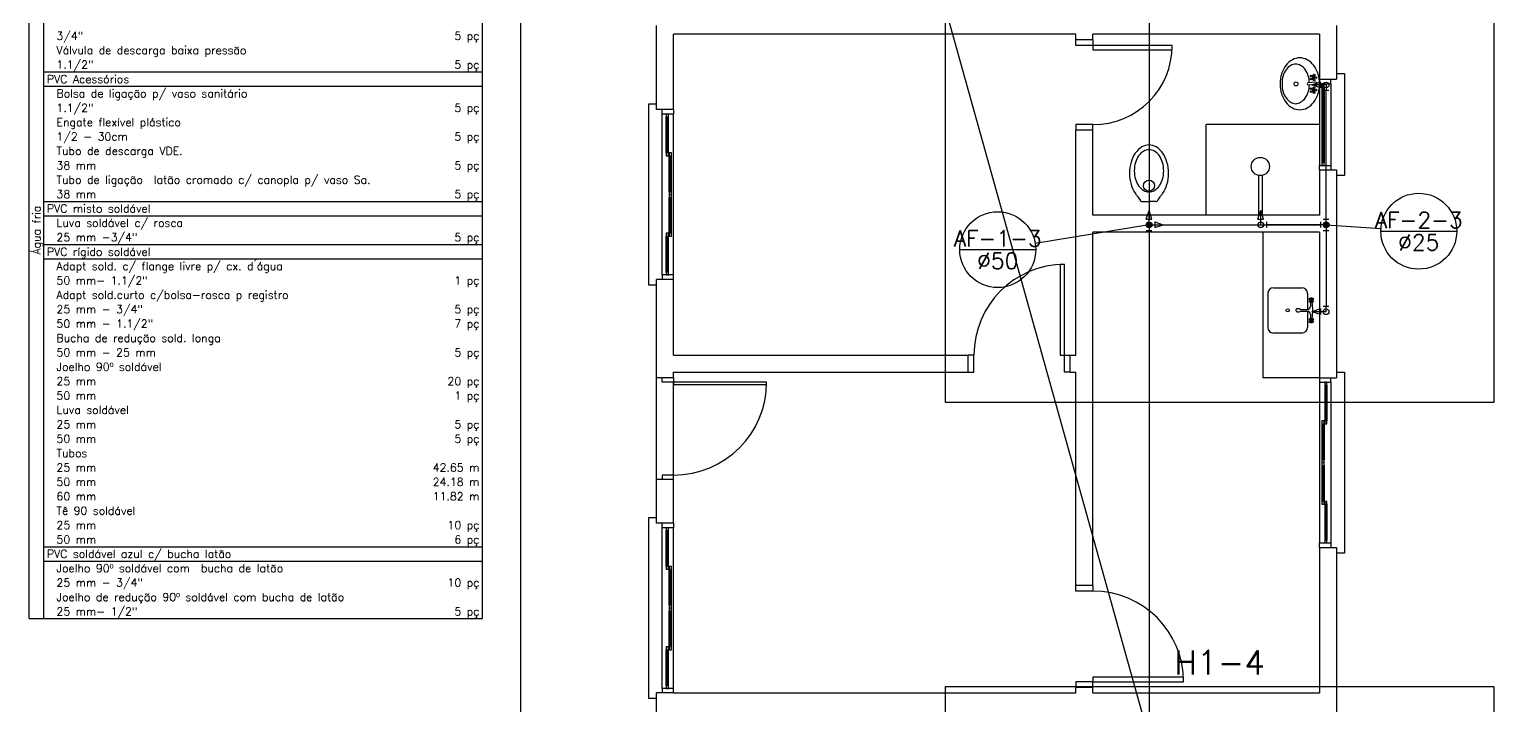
# Model space of a CAD drawing. Extents: x 241 to 398, y 106 to 179.
# Drawn here: x 295.31 to 308.23, y 114.36 to 120.34 of the extents above; entities that cross this region are included whole.
import ezdxf
from ezdxf.enums import TextEntityAlignment as Align

# ---------------------------------------------------------------- set-up
doc = ezdxf.new("R2010")
doc.units = 0
for name, color, linetype in [('AF-COLUNAS', 4, 'CONTINUOUS'), ('AF-CONEXÕES_DETALHE', 9, 'CONTINUOUS'), ('AF-INDICAÇÃO_COLUNA', 5, 'CONTINUOUS'), ('AF-TEXTOS_COLUNA', 7, 'CONTINUOUS'), ('AF-TUBOS_DETALHE', 4, 'CONTINUOUS'), ('AL-TUBOS_DETALHE', 3, 'CONTINUOUS'), ('ALVVISTA', 8, 'CONTINUOUS'), ('DI-DETALHES', 1, 'CONTINUOUS')]:
    doc.layers.add(name, color=color, linetype=linetype)
doc.styles.add('ARIAL', font='romans.shx')

msp = doc.modelspace()

# ---------------------------------------------------------------- linework, layer by layer
at = {"layer": 'AF-COLUNAS', "linetype": 'Continuous'}
for p, q in [((305.1635, 118.6603), (305.2135, 118.6603)), ((305.1885, 118.6103), (305.1885, 118.6603)), ((305.2385, 118.6353), (305.3135, 118.6103)), ((305.2385, 118.6353), (305.2385, 118.5853)), ((306.7005, 118.6353), (306.7005, 118.5853)), ((305.1635, 118.5603), (305.2135, 118.5603)), ((305.1885, 118.6103), (305.2385, 118.6103)), ((305.1885, 118.6103), (305.1885, 118.5603)), ((305.2385, 118.5853), (305.3135, 118.6103)), ((306.7505, 118.6103), (306.7005, 118.6103))]:
    msp.add_line(p, q, dxfattribs=at)
at = {"layer": 'AF-COLUNAS', "const_width": 0.025}
for points in [[(305.176, 118.6103, 1), (305.201, 118.6103, 1)], [(306.738, 118.6103, 1), (306.763, 118.6103, 1)]]:
    msp.add_lwpolyline(points, format="xyb", close=True, dxfattribs=at)
at = {"layer": 'AF-CONEXÕES_DETALHE', "linetype": 'Continuous'}
for p, q in [((306.7004, 119.8703), (306.6254, 119.8453)), ((306.7004, 119.8203), (306.6254, 119.8453)), ((306.7504, 119.8453), (306.6254, 119.8453)), ((306.7004, 119.8703), (306.7004, 119.8203)), ((306.7754, 119.7953), (306.7254, 119.7953)), ((306.7504, 119.8453), (306.7504, 119.7953)), ((305.1635, 118.6603), (305.1885, 118.7353)), ((305.1635, 118.6603), (305.2135, 118.6603)), ((305.2135, 118.6603), (305.1885, 118.7353)), ((305.1885, 118.6103), (305.1885, 118.7353)), ((306.149, 118.6603), (306.174, 118.7353)), ((306.149, 118.6603), (306.199, 118.6603)), ((306.199, 118.6603), (306.174, 118.7353)), ((306.174, 118.6103), (306.174, 118.7353)), ((306.224, 118.6353), (306.224, 118.5853)), ((306.7005, 118.6353), (306.7005, 118.5853)), ((306.7239, 118.6603), (306.7739, 118.6603)), ((306.7505, 118.6103), (306.7505, 118.6603)), ((306.174, 118.6103), (306.224, 118.6103)), ((306.7505, 118.6103), (306.7005, 118.6103)), ((306.7255, 118.5603), (306.7755, 118.5603)), ((306.7505, 118.6103), (306.7505, 118.5603)), ((306.7005, 117.8673), (306.6255, 117.8423)), ((306.7005, 117.8673), (306.7005, 117.8173)), ((306.7255, 117.8923), (306.7755, 117.8923)), ((306.7505, 117.8423), (306.7505, 117.8923)), ((306.7005, 117.8173), (306.6255, 117.8423)), ((306.7505, 117.8423), (306.6255, 117.8423))]:
    msp.add_line(p, q, dxfattribs=at)
for centre in [(306.7504, 119.8453), (306.7504, 119.8453), (305.1885, 118.6103), (305.1885, 118.6103), (305.1885, 118.6103), (306.174, 118.6103), (306.174, 118.6103), (306.174, 118.6103), (306.7505, 118.6103), (306.7505, 118.6103), (306.7505, 118.6103), (306.7505, 117.8423), (306.7505, 117.8423)]:
    msp.add_circle(centre, 0.025, dxfattribs=at)
at = {"layer": 'AF-INDICAÇÃO_COLUNA'}
for p, q in [((305.1885, 118.6103), (304.1836, 118.4452)), ((306.7505, 118.6103), (307.2341, 118.5767)), ((307.2333, 118.5535), (307.9033, 118.5535)), ((303.5181, 118.3909), (304.1881, 118.3909))]:
    msp.add_line(p, q, dxfattribs=at)
for centre in [(307.5683, 118.5535), (303.8531, 118.3909)]:
    msp.add_circle(centre, 0.335, dxfattribs=at)
at = {"layer": 'AF-TUBOS_DETALHE'}
for p, q in [((305.188, 123.307), (305.1885, 118.6603)), ((306.7504, 119.8453), (306.7504, 119.8453)), ((306.7505, 118.6603), (306.7504, 119.7953)), ((305.1885, 118.6103), (305.1885, 118.6103)), ((305.1885, 118.6103), (305.1885, 118.6103)), ((305.1885, 118.6103), (305.1885, 118.6103)), ((305.1885, 118.5603), (305.1885, 112.7044)), ((305.2385, 118.6103), (306.7005, 118.6103)), ((306.174, 118.6103), (306.174, 118.6103)), ((306.174, 118.6103), (306.174, 118.6103)), ((306.7005, 118.6103), (306.224, 118.6103)), ((306.7505, 118.6103), (306.7505, 118.6103)), ((306.7505, 118.6103), (306.7505, 118.6103)), ((306.7505, 118.6103), (306.7505, 118.6103)), ((306.7505, 118.5603), (306.7505, 117.8923)), ((306.7505, 117.8423), (306.7505, 117.8423))]:
    msp.add_line(p, q, dxfattribs=at)
at = {"layer": 'AL-TUBOS_DETALHE'}
msp.add_line((306.7545, 108.4787), (302.7347, 122.8754), dxfattribs=at)
at = {"layer": 'ALVVISTA'}
for p, q in [((299.643, 138.3551), (299.643, 108.3556)), ((295.3071, 115.132), (295.3071, 123.3004)), ((299.3071, 115.132), (299.3071, 123.3004)), ((295.4342, 115.132), (295.4342, 123.138)), ((300.843, 119.6276), (300.843, 120.3701)), ((306.843, 120.3701), (306.843, 119.8951)), ((304.543, 120.2951), (300.993, 120.2951)), ((300.993, 119.6276), (300.993, 120.2951)), ((304.543, 120.2451), (304.543, 120.2951)), ((304.543, 120.1951), (304.543, 120.2451)), ((304.693, 120.2451), (304.543, 120.2451)), ((304.693, 120.1951), (304.543, 120.1951)), ((306.6925, 120.2951), (304.693, 120.2951)), ((304.693, 120.2451), (304.693, 120.2951)), ((304.693, 120.2451), (304.693, 120.1951)), ((305.393, 120.1951), (304.693, 120.1951)), ((304.693, 120.1951), (304.693, 120.1551)), ((305.393, 120.1551), (305.393, 120.1951)), ((306.6925, 120.2951), (306.6925, 119.8951)), ((304.693, 120.1551), (305.393, 120.1551)), ((295.4342, 119.961), (299.3071, 119.961)), ((306.6265, 119.9211), (306.634, 119.9156)), ((306.6415, 119.9261), (306.6385, 119.9171)), ((306.644, 119.9251), (306.6415, 119.9166)), ((306.843, 119.9451), (306.9125, 119.9451)), ((306.9125, 119.9451), (306.9125, 119.0451)), ((295.4342, 119.834), (299.3071, 119.834)), ((306.6595, 119.8701), (306.59, 119.8636)), ((306.6595, 119.8406), (306.59, 119.8471)), ((306.6245, 119.9191), (306.632, 119.9136)), ((306.6245, 119.9031), (306.632, 119.9086)), ((306.6245, 119.8076), (306.632, 119.8021)), ((306.6245, 119.7916), (306.632, 119.7971)), ((306.6265, 119.9006), (306.634, 119.9061)), ((306.6265, 119.8096), (306.634, 119.8041)), ((306.6265, 119.7891), (306.634, 119.7946)), ((306.6415, 119.8956), (306.6385, 119.9046)), ((306.6415, 119.8146), (306.6385, 119.8061)), ((306.6415, 119.7846), (306.6385, 119.7931)), ((306.644, 119.8966), (306.6415, 119.9056)), ((306.644, 119.8136), (306.6415, 119.8051)), ((306.644, 119.7851), (306.6415, 119.7941)), ((306.6535, 119.9126), (306.644, 119.9126)), ((306.6535, 119.9096), (306.644, 119.9096)), ((306.6535, 119.8011), (306.644, 119.8011)), ((306.6535, 119.7981), (306.644, 119.7981)), ((306.6925, 119.8951), (306.843, 119.8951)), ((306.6925, 119.8951), (306.6925, 119.8551)), ((306.6925, 119.8551), (306.6925, 119.1351)), ((306.6925, 119.8551), (306.7925, 119.8551)), ((306.713, 119.8551), (306.713, 119.8301)), ((306.733, 119.8551), (306.713, 119.8551)), ((306.713, 119.8301), (306.713, 119.1601)), ((306.713, 119.8301), (306.733, 119.8301)), ((306.723, 119.8301), (306.723, 119.1601)), ((306.733, 119.8301), (306.733, 119.8551)), ((306.733, 119.8301), (306.733, 119.1601)), ((306.7925, 119.8551), (306.7925, 119.8951)), ((306.7925, 119.8551), (306.7925, 119.1351)), ((300.773, 118.0776), (300.773, 119.6776)), ((300.773, 119.6776), (300.843, 119.6776)), ((300.993, 119.6276), (300.843, 119.6276)), ((300.893, 119.5876), (300.893, 119.6276)), ((300.893, 118.1676), (300.893, 119.5876)), ((300.993, 119.5876), (300.893, 119.5876)), ((300.928, 119.5876), (300.928, 119.5626)), ((300.948, 119.5876), (300.928, 119.5876)), ((300.928, 119.2451), (300.928, 119.5626)), ((300.928, 119.5626), (300.948, 119.5626)), ((300.938, 119.2451), (300.938, 119.5626)), ((300.948, 119.5626), (300.948, 119.5876)), ((300.948, 119.2451), (300.948, 119.5626)), ((300.993, 119.6276), (300.993, 119.5876)), ((300.993, 118.1676), (300.993, 119.5876)), ((304.693, 119.4951), (304.543, 119.4951)), ((304.543, 119.4951), (304.543, 119.4451)), ((304.543, 118.6201), (304.543, 119.4451)), ((304.693, 119.4451), (304.543, 119.4451)), ((304.693, 119.4451), (304.693, 119.4951)), ((304.693, 118.6951), (304.693, 119.4451)), ((306.6925, 119.4951), (305.693, 119.4951)), ((305.693, 118.6951), (305.693, 119.4951)), ((300.948, 119.2451), (300.928, 119.2451)), ((300.928, 119.2451), (300.928, 119.2201)), ((300.928, 119.2201), (300.948, 119.2201)), ((300.948, 119.2201), (300.948, 119.2451)), ((300.973, 119.2451), (300.953, 119.2451)), ((300.953, 119.2451), (300.953, 119.2201)), ((300.953, 119.2201), (300.973, 119.2201)), ((300.953, 118.9026), (300.953, 119.2201)), ((300.963, 118.9026), (300.963, 119.2201)), ((300.973, 119.2201), (300.973, 119.2451)), ((300.973, 118.9026), (300.973, 119.2201)), ((306.733, 119.1601), (306.713, 119.1601)), ((306.713, 119.1601), (306.713, 119.1351)), ((306.733, 119.1351), (306.733, 119.1601)), ((306.155, 119.0451), (306.155, 118.6951)), ((306.185, 119.0451), (306.185, 118.6951)), ((306.6925, 119.0951), (306.6925, 119.1351)), ((306.6925, 119.1351), (306.7925, 119.1351)), ((306.6925, 119.0951), (306.6925, 118.6951)), ((306.6925, 119.0951), (306.843, 119.0951)), ((306.713, 119.1351), (306.733, 119.1351)), ((306.7925, 119.1351), (306.7925, 119.0951)), ((306.843, 119.0951), (306.843, 118.6201)), ((306.9125, 119.0451), (306.843, 119.0451)), ((300.973, 118.9026), (300.953, 118.9026)), ((300.953, 118.9026), (300.953, 118.8776)), ((300.973, 118.8776), (300.973, 118.9026)), ((295.4342, 118.8173), (299.3071, 118.8173)), ((300.953, 118.8776), (300.953, 118.8526)), ((300.973, 118.8776), (300.953, 118.8776)), ((300.953, 118.8776), (300.973, 118.8776)), ((300.953, 118.8526), (300.973, 118.8526)), ((300.953, 118.5351), (300.953, 118.8526)), ((300.963, 118.5351), (300.963, 118.8526)), ((300.973, 118.8526), (300.973, 118.8776)), ((300.973, 118.5351), (300.973, 118.8526)), ((305.1285, 118.8151), (305.188, 118.8151)), ((305.2475, 118.8151), (305.188, 118.8151)), ((295.4342, 118.6902), (299.3071, 118.6902)), ((306.6925, 118.6951), (304.693, 118.6951)), ((300.928, 118.5351), (300.928, 118.5101)), ((300.948, 118.5351), (300.928, 118.5351)), ((300.928, 118.1926), (300.928, 118.5101)), ((300.928, 118.5101), (300.948, 118.5101)), ((300.938, 118.1926), (300.938, 118.5101)), ((300.948, 118.5101), (300.948, 118.5351)), ((300.948, 118.1926), (300.948, 118.5101)), ((300.973, 118.5351), (300.953, 118.5351)), ((300.953, 118.5351), (300.953, 118.5101)), ((300.953, 118.5101), (300.973, 118.5101)), ((300.973, 118.5101), (300.973, 118.5351)), ((304.543, 117.4601), (304.543, 118.6201)), ((306.6925, 118.5451), (304.693, 118.5451)), ((304.693, 117.3851), (304.693, 118.5451)), ((306.1925, 118.5451), (306.1925, 117.2601)), ((306.6925, 118.5451), (306.6925, 117.2601)), ((306.843, 118.6201), (306.843, 117.2601)), ((295.4342, 118.4361), (299.3071, 118.4361)), ((295.4342, 118.309), (299.3071, 118.309)), ((304.403, 118.2601), (304.403, 117.4601)), ((304.443, 118.2601), (304.403, 118.2601)), ((304.443, 117.4601), (304.443, 118.2601)), ((300.843, 117.3851), (300.843, 118.1276)), ((300.993, 118.1276), (300.843, 118.1276)), ((300.993, 118.1676), (300.893, 118.1676)), ((300.893, 118.1676), (300.893, 118.1276)), ((300.948, 118.1926), (300.928, 118.1926)), ((300.928, 118.1926), (300.928, 118.1676)), ((300.928, 118.1676), (300.948, 118.1676)), ((300.948, 118.1676), (300.948, 118.1926)), ((300.993, 118.1276), (300.993, 118.1676)), ((300.993, 117.4601), (300.993, 118.1276)), ((300.843, 118.0776), (300.773, 118.0776)), ((306.2365, 118.0046), (306.2365, 117.7046)), ((306.2865, 118.0546), (306.536, 118.0546)), ((306.586, 118.0046), (306.586, 117.8626)), ((306.498, 117.8701), (306.513, 117.8701)), ((306.513, 117.8701), (306.528, 117.8626)), ((306.528, 117.8626), (306.5835, 117.8626)), ((306.608, 117.9501), (306.614, 117.9446)), ((306.614, 117.9446), (306.608, 117.9386)), ((306.6135, 117.9276), (306.6135, 117.8926)), ((306.615, 117.9576), (306.621, 117.9516)), ((306.621, 117.9376), (306.615, 117.9316)), ((306.621, 117.9516), (306.6265, 117.9576)), ((306.621, 117.9376), (306.6265, 117.9316)), ((306.628, 117.9446), (306.634, 117.9506)), ((306.628, 117.9446), (306.634, 117.9386)), ((306.498, 117.8401), (306.513, 117.8401)), ((306.513, 117.8401), (306.528, 117.8476)), ((306.528, 117.8476), (306.5835, 117.8476)), ((306.586, 117.8476), (306.586, 117.7046)), ((306.608, 117.7701), (306.6135, 117.7646)), ((306.6135, 117.7646), (306.608, 117.7586)), ((306.6135, 117.8176), (306.6135, 117.7816)), ((306.615, 117.7776), (306.621, 117.7716)), ((306.621, 117.7576), (306.615, 117.7516)), ((306.621, 117.7716), (306.6265, 117.7776)), ((306.621, 117.7576), (306.6265, 117.7516)), ((306.628, 117.7646), (306.634, 117.7706)), ((306.628, 117.7646), (306.6335, 117.7586)), ((306.536, 117.6546), (306.2865, 117.6546)), ((300.843, 117.2601), (300.843, 117.3851)), ((300.993, 117.4601), (303.593, 117.4601)), ((303.593, 117.3101), (303.593, 117.4601)), ((303.643, 117.4601), (303.593, 117.4601)), ((303.643, 117.3101), (303.643, 117.4601)), ((304.403, 117.4601), (304.443, 117.4601)), ((304.443, 117.3101), (304.443, 117.4601)), ((304.443, 117.4601), (304.493, 117.4601)), ((304.493, 117.4601), (304.543, 117.4601)), ((304.493, 117.3101), (304.493, 117.4601)), ((304.693, 115.4251), (304.693, 117.3851)), ((300.843, 116.3601), (300.843, 117.2601)), ((300.993, 117.2601), (300.843, 117.2601)), ((300.843, 117.2601), (300.843, 117.2601)), ((300.893, 117.2201), (300.893, 117.2601)), ((300.993, 117.2201), (300.893, 117.2201)), ((300.993, 117.3101), (303.593, 117.3101)), ((300.993, 117.2601), (300.993, 117.3101)), ((300.993, 117.2601), (300.993, 117.2201)), ((301.813, 117.2201), (300.993, 117.2201)), ((300.993, 116.4001), (300.993, 117.2201)), ((300.993, 117.2201), (300.993, 117.2001)), ((301.813, 117.2001), (301.813, 117.2201)), ((303.593, 117.3101), (303.643, 117.3101)), ((304.493, 117.3101), (304.443, 117.3101)), ((304.493, 117.3101), (304.543, 117.3101)), ((304.543, 115.4251), (304.543, 117.3101)), ((306.6925, 117.2601), (306.1925, 117.2601)), ((306.6925, 117.2601), (306.843, 117.2601)), ((306.6925, 117.2601), (306.6925, 117.2201)), ((306.6925, 117.2201), (306.6925, 115.8001)), ((306.6925, 117.2201), (306.7925, 117.2201)), ((306.738, 117.2201), (306.738, 117.1951)), ((306.7575, 117.2201), (306.738, 117.2201)), ((306.7575, 117.1951), (306.7575, 117.2201)), ((306.7925, 117.2201), (306.7925, 117.2601)), ((306.7925, 117.2201), (306.7925, 115.8001)), ((306.843, 117.3101), (306.9125, 117.3101)), ((306.9125, 117.3101), (306.9125, 115.7101)), ((300.993, 117.2001), (301.813, 117.2001)), ((306.738, 117.1951), (306.738, 116.8776)), ((306.738, 117.1951), (306.7575, 117.1951)), ((306.748, 117.1951), (306.748, 116.8776)), ((306.7575, 117.1951), (306.7575, 116.8776)), ((306.713, 116.8776), (306.713, 116.8526)), ((306.733, 116.8776), (306.713, 116.8776)), ((306.713, 116.8526), (306.713, 116.5351)), ((306.713, 116.8526), (306.733, 116.8526)), ((306.723, 116.8526), (306.723, 116.5351)), ((306.733, 116.8526), (306.733, 116.8776)), ((306.733, 116.8526), (306.733, 116.5351)), ((306.7575, 116.8776), (306.738, 116.8776)), ((306.738, 116.8776), (306.738, 116.8526)), ((306.738, 116.8526), (306.7575, 116.8526)), ((306.7575, 116.8526), (306.7575, 116.8776)), ((306.733, 116.5351), (306.713, 116.5351)), ((306.713, 116.5351), (306.713, 116.5101)), ((306.713, 116.5101), (306.733, 116.5101)), ((306.713, 116.5101), (306.713, 116.4851)), ((306.733, 116.5101), (306.713, 116.5101)), ((306.713, 116.4851), (306.713, 116.1676)), ((306.713, 116.4851), (306.733, 116.4851)), ((306.723, 116.4851), (306.723, 116.1676)), ((306.733, 116.5101), (306.733, 116.5351)), ((306.733, 116.4851), (306.733, 116.5101)), ((306.733, 116.4851), (306.733, 116.1676)), ((300.843, 115.9751), (300.843, 116.3601)), ((300.993, 116.3601), (300.843, 116.3601)), ((300.843, 116.3601), (300.843, 116.3601)), ((300.993, 116.4001), (300.893, 116.4001)), ((300.893, 116.4001), (300.893, 116.3601)), ((300.993, 116.3601), (300.993, 116.4001)), ((300.993, 115.9751), (300.993, 116.3601)), ((306.733, 116.1676), (306.713, 116.1676)), ((306.713, 116.1676), (306.713, 116.1426)), ((306.713, 116.1426), (306.733, 116.1426)), ((306.733, 116.1426), (306.733, 116.1676)), ((306.738, 116.1676), (306.738, 116.1426)), ((306.7575, 116.1676), (306.738, 116.1676)), ((306.738, 116.1426), (306.738, 115.8251)), ((306.738, 116.1426), (306.7575, 116.1426)), ((306.748, 116.1426), (306.748, 115.8251)), ((306.7575, 116.1426), (306.7575, 116.1676)), ((306.7575, 116.1426), (306.7575, 115.8251)), ((300.773, 114.4251), (300.773, 116.0251)), ((300.773, 116.0251), (300.843, 116.0251)), ((300.993, 115.9751), (300.843, 115.9751)), ((300.893, 115.9351), (300.893, 115.9751)), ((300.893, 114.5151), (300.893, 115.9351)), ((300.993, 115.9351), (300.893, 115.9351)), ((300.928, 115.9351), (300.928, 115.9101)), ((300.948, 115.9351), (300.928, 115.9351)), ((300.948, 115.9101), (300.948, 115.9351)), ((300.993, 115.9751), (300.993, 115.9351)), ((300.993, 114.5151), (300.993, 115.9351)), ((300.928, 115.5926), (300.928, 115.9101)), ((300.928, 115.9101), (300.948, 115.9101)), ((300.938, 115.5926), (300.938, 115.9101)), ((300.948, 115.5926), (300.948, 115.9101)), ((306.6925, 115.7601), (306.6925, 115.8001)), ((306.6925, 115.8001), (306.7925, 115.8001)), ((306.7575, 115.8251), (306.738, 115.8251)), ((306.738, 115.8251), (306.738, 115.8001)), ((306.738, 115.8001), (306.7575, 115.8001)), ((306.7575, 115.8001), (306.7575, 115.8251)), ((306.7925, 115.8001), (306.7925, 115.7601)), ((295.4342, 115.7674), (299.3071, 115.7674)), ((306.6925, 115.7601), (306.6925, 114.4751)), ((306.6925, 115.7601), (306.843, 115.7601)), ((306.843, 115.7601), (306.843, 114.4001)), ((306.9125, 115.7101), (306.843, 115.7101)), ((295.4342, 115.6403), (299.3071, 115.6403)), ((300.948, 115.5926), (300.928, 115.5926)), ((300.928, 115.5926), (300.928, 115.5676)), ((300.928, 115.5676), (300.948, 115.5676)), ((300.948, 115.5676), (300.948, 115.5926)), ((300.973, 115.5926), (300.953, 115.5926)), ((300.953, 115.5926), (300.953, 115.5676)), ((300.953, 115.2501), (300.953, 115.5676)), ((300.953, 115.5676), (300.973, 115.5676)), ((300.963, 115.2501), (300.963, 115.5676)), ((300.973, 115.5676), (300.973, 115.5926)), ((300.973, 115.2501), (300.973, 115.5676)), ((304.693, 115.4251), (304.543, 115.4251)), ((304.543, 115.3751), (304.543, 115.4251)), ((304.693, 115.4251), (304.693, 115.3751)), ((304.693, 115.3751), (304.543, 115.3751)), ((300.973, 115.2501), (300.953, 115.2501)), ((300.953, 115.2501), (300.953, 115.2251)), ((300.973, 115.2251), (300.953, 115.2251)), ((300.953, 115.2251), (300.973, 115.2251)), ((300.953, 115.2251), (300.953, 115.2001)), ((300.953, 115.2001), (300.973, 115.2001)), ((300.953, 114.8826), (300.953, 115.2001)), ((300.963, 114.8826), (300.963, 115.2001)), ((300.973, 115.2251), (300.973, 115.2501)), ((300.973, 115.2001), (300.973, 115.2251)), ((300.973, 114.8826), (300.973, 115.2001)), ((295.3071, 115.132), (299.3071, 115.132)), ((300.928, 114.8826), (300.928, 114.8576)), ((300.948, 114.8826), (300.928, 114.8826)), ((300.948, 114.8576), (300.948, 114.8826)), ((300.973, 114.8826), (300.953, 114.8826)), ((300.953, 114.8826), (300.953, 114.8576)), ((300.973, 114.8576), (300.973, 114.8826)), ((300.928, 114.5401), (300.928, 114.8576)), ((300.928, 114.8576), (300.948, 114.8576)), ((300.938, 114.5401), (300.938, 114.8576)), ((300.948, 114.5401), (300.948, 114.8576)), ((300.953, 114.8576), (300.973, 114.8576)), ((300.993, 114.5151), (300.893, 114.5151)), ((300.893, 114.5151), (300.893, 114.4751)), ((300.948, 114.5401), (300.928, 114.5401)), ((300.928, 114.5401), (300.928, 114.5151)), ((300.928, 114.5151), (300.948, 114.5151)), ((300.948, 114.5151), (300.948, 114.5401)), ((300.993, 114.4751), (300.993, 114.5151)), ((304.693, 114.5751), (304.543, 114.5751)), ((304.543, 114.5751), (304.543, 114.5251)), ((304.693, 114.5251), (304.543, 114.5251)), ((304.543, 114.4751), (304.543, 114.5251)), ((305.493, 114.6151), (304.693, 114.6151)), ((304.693, 114.6151), (304.693, 114.5751)), ((304.693, 114.5751), (305.493, 114.5751)), ((304.693, 114.5251), (304.693, 114.5751)), ((304.693, 114.4751), (304.693, 114.5251)), ((305.493, 114.5751), (305.493, 114.6151)), ((300.843, 114.4251), (300.773, 114.4251)), ((300.993, 114.4751), (300.843, 114.4751)), ((300.843, 114.4001), (300.843, 114.4751)), ((300.843, 113.6576), (300.843, 114.4001)), ((300.993, 114.4751), (304.543, 114.4751)), ((300.993, 114.4751), (300.993, 114.4751)), ((304.693, 114.4751), (306.6925, 114.4751)), ((306.843, 114.4001), (306.843, 113.9251))]:
    msp.add_line(p, q, dxfattribs=at)
for centre, radius in [((306.6195, 119.9241), 0.00738), ((306.645, 119.9326), 0.00738), ((306.4855, 119.8551), 0.0175), ((306.6195, 119.8976), 0.00738), ((306.6195, 119.8131), 0.00738), ((306.6195, 119.7861), 0.00738), ((306.638, 119.9111), 0.00633), ((306.638, 119.7996), 0.00633), ((306.645, 119.8896), 0.00738), ((306.645, 119.8211), 0.00738), ((306.6605, 119.9111), 0.00738), ((306.6605, 119.7996), 0.00738), ((306.645, 119.7781), 0.00738), ((306.17, 119.1251), 0.08), ((305.188, 118.9556), 0.0493), ((306.4115, 117.8546), 0.0143), ((306.609, 117.9566), 0.0062), ((306.609, 117.9326), 0.0062), ((306.621, 117.9446), 0.00507), ((306.6325, 117.9326), 0.0062), ((306.633, 117.9566), 0.0062), ((306.609, 117.7766), 0.0062), ((306.609, 117.7526), 0.0062), ((306.621, 117.7646), 0.00507), ((306.6325, 117.7766), 0.0062), ((306.6325, 117.7526), 0.0062)]:
    msp.add_circle(centre, radius, dxfattribs=at)
for centre, radius, start, end in [((304.693, 120.1951), 0.7, 270, 0), ((306.5435, 119.9046), 0.1861, 118.5825, 142.75522), ((306.5185, 119.9506), 0.1339, 90, 118.5825), ((306.5185, 119.9506), 0.1339, 61.4175, 90), ((306.4935, 119.9046), 0.1861, 37.24478, 61.4175), ((306.645, 119.8551), 0.3004, 162.51997, 180), ((306.583, 119.8746), 0.2355, 142.75522, 162.51997), ((306.615, 119.8551), 0.2533, 164.0842, 180), ((306.5495, 119.8741), 0.1854, 145.45543, 164.0842), ((306.5085, 119.9026), 0.1351, 121.03453, 145.45543), ((306.482, 119.9456), 0.0845, 90, 121.03453), ((306.482, 119.9456), 0.0845, 58.96547, 90), ((306.456, 119.9026), 0.1351, 34.54458, 58.96547), ((306.4145, 119.8741), 0.1854, 15.91581, 34.54458), ((306.3495, 119.8551), 0.2533, 2.10218, 15.91581), ((306.4545, 119.8746), 0.2355, 17.48004, 37.24478), ((306.3925, 119.8551), 0.3004, 0, 17.48004), ((306.645, 119.8551), 0.3004, 180, 197.48004), ((306.615, 119.8551), 0.2533, 180, 195.9158), ((306.591, 119.8551), 0.00813, 95.42869, 264.73569), ((306.3495, 119.8551), 0.2533, 344.0842, 357.89783), ((306.6605, 119.8551), 0.0148, 264.41656, 95.89136), ((306.3925, 119.8551), 0.3004, 342.51996, 0), ((306.583, 119.8356), 0.2355, 197.48004, 217.24481), ((306.5495, 119.8366), 0.1854, 195.9158, 214.54457), ((306.5435, 119.8061), 0.1861, 217.24481, 241.41751), ((306.5085, 119.8081), 0.1351, 214.54457, 238.96549), ((306.482, 119.7646), 0.0845, 238.96549, 270), ((306.482, 119.7646), 0.0845, 270, 301.03455), ((306.456, 119.8081), 0.1351, 301.03455, 325.45544), ((306.4145, 119.8366), 0.1854, 325.45544, 344.0842), ((306.4935, 119.8061), 0.1861, 298.58249, 322.75525), ((306.4545, 119.8356), 0.2355, 322.75525, 342.51996), ((306.5185, 119.7601), 0.1339, 241.41751, 270), ((306.5185, 119.7601), 0.1339, 270, 298.58249), ((305.2255, 119.1326), 0.1931, 121.03453, 145.45543), ((305.188, 119.1946), 0.1207, 90, 121.03453), ((305.188, 119.1946), 0.1207, 58.96547, 90), ((305.151, 119.1326), 0.1931, 34.54458, 58.96547), ((305.378, 119.0651), 0.3619, 164.0842, 180), ((305.2845, 119.0921), 0.2648, 145.45543, 164.0842), ((305.323, 119.0871), 0.2648, 163.84988, 180), ((305.2565, 119.1066), 0.1957, 145.04204, 163.84988), ((305.2145, 119.1356), 0.1445, 120.646, 145.04204), ((305.188, 119.1806), 0.0924, 90, 120.646), ((305.188, 119.1806), 0.0924, 59.354, 90), ((305.1615, 119.1356), 0.1445, 34.95798, 59.354), ((305.1195, 119.1066), 0.1957, 16.15011, 34.95798), ((305.053, 119.0871), 0.2648, 0, 16.15011), ((305.0915, 119.0921), 0.2648, 15.91581, 34.54458), ((304.9985, 119.0651), 0.3619, 0, 15.91581), ((305.378, 119.0651), 0.3619, 180, 195.9158), ((305.323, 119.0871), 0.2648, 180, 196.15013), ((305.053, 119.0871), 0.2648, 343.84988, 0), ((304.9985, 119.0651), 0.3619, 344.0842, 0), ((305.2845, 119.0386), 0.2648, 195.9158, 214.54457), ((305.2255, 118.9981), 0.1931, 214.54457, 223.89964), ((305.2565, 119.0681), 0.1957, 196.15013, 214.95798), ((305.2145, 119.0386), 0.1445, 214.95798, 239.354), ((305.188, 118.9936), 0.0924, 239.354, 270), ((305.188, 118.9936), 0.0924, 270, 300.646), ((305.1615, 119.0386), 0.1445, 300.646, 325.04202), ((305.1195, 119.0681), 0.1957, 325.04202, 343.84988), ((305.151, 118.9981), 0.1931, 316.43506, 325.45544), ((305.0915, 119.0386), 0.2648, 325.45544, 344.0842), ((304.9705, 118.7571), 0.1576, 27.89368, 42.68741), ((305.1285, 118.8351), 0.02, 186.21104, 270), ((305.2475, 118.8351), 0.02, 270, 353.789), ((305.4055, 118.7571), 0.1576, 137.31259, 152.10634), ((304.443, 117.4601), 0.8, 90, 180), ((306.2865, 118.0046), 0.05, 90, 180), ((306.536, 118.0046), 0.05, 0, 90), ((306.498, 117.8551), 0.015, 90, 270), ((306.5835, 117.8926), 0.03, 270, 0), ((306.618, 117.9446), 0.0156, 151.28233, 208.71767), ((306.621, 117.9401), 0.0229, 71.72559, 109.7467), ((305.999, 117.8546), 0.6339, 353.3446, 6.65547), ((306.624, 117.9451), 0.0153, 329.57178, 30.42821), ((306.5835, 117.8176), 0.03, 0, 90), ((306.618, 117.7646), 0.0156, 151.28233, 208.71767), ((306.6205, 117.7651), 0.0188, 245.24622, 293.3183), ((306.624, 117.7651), 0.0153, 329.57178, 30.42821), ((306.2865, 117.7046), 0.05, 180, 270), ((306.536, 117.7046), 0.05, 270, 0), ((300.993, 117.2201), 0.82, 270, 0), ((304.693, 114.5751), 0.8, 0, 90)]:
    msp.add_arc(centre, radius, start, end, dxfattribs=at)
at = {"layer": 'DI-DETALHES'}
for points in [[(308.2296, 117.0411), (303.3926, 117.0411), (303.3926, 120.4887), (308.2296, 120.4887), (308.2296, 117.0411)], [(308.2296, 111.0852), (303.3926, 111.0852), (303.3926, 114.5328), (308.2296, 114.5328), (308.2296, 111.0852)]]:
    msp.add_lwpolyline(points, dxfattribs=at)

# ---------------------------------------------------------------- texts
at = {"layer": 'AF-TEXTOS_COLUNA', "style": 'ARIAL'}
for s, p in [('AF-2-3', (307.5683, 118.5817)), ('AF-1-3', (303.8531, 118.4191)), ('%%c25', (307.5683, 118.384)), ('%%c50', (303.8531, 118.2214))]:
    msp.add_text(s, height=0.1412, dxfattribs=at).set_placement(p, align=Align.CENTER)
at = {"layer": 'ALVVISTA', "style": 'ARIAL'}
for s, p in [('3/4"', (295.5471, 120.2434)), ('Válvula de descarga baixa pressão', (295.5471, 120.1164)), ('1.1/2"', (295.5471, 119.9893)), ('PVC Acessórios', (295.4624, 119.8622)), ('Bolsa de ligação p/ vaso sanitário', (295.5471, 119.7351)), ('1.1/2"', (295.5471, 119.608)), ('Engate flexível plástico', (295.5471, 119.481)), ('1/2 - 30cm', (295.5471, 119.3539)), ('Tubo de descarga VDE.', (295.5471, 119.2268)), ('38 mm', (295.5471, 119.0997)), ('Tubo de ligação  latão cromado c/ canopla p/ vaso Sa.', (295.5471, 118.9726)), ('38 mm', (295.5471, 118.8456)), ('PVC misto soldável', (295.4624, 118.7185)), ('Luva soldável c/ rosca', (295.5471, 118.5914)), ('25 mm -3/4"', (295.5471, 118.4643)), ('PVC rígido soldável', (295.4624, 118.3372)), ('Adapt sold. c/ flange livre p/ cx. d´água', (295.5471, 118.2102)), ('50 mm- 1.1/2"', (295.5471, 118.0831)), ('Adapt sold.curto c/bolsa-rosca p registro', (295.5471, 117.956)), ('25 mm - 3/4"', (295.5471, 117.8289)), ('50 mm - 1.1/2"', (295.5471, 117.7018)), ('Bucha de redução sold. longa', (295.5471, 117.5748)), ('50 mm - 25 mm', (295.5471, 117.4477)), ('Joelho 90º soldável', (295.5471, 117.3206)), ('25 mm', (295.5471, 117.1935)), ('50 mm', (295.5471, 117.0664)), ('Luva soldável', (295.5471, 116.9394)), ('25 mm', (295.5471, 116.8123)), ('50 mm', (295.5471, 116.6852)), ('Tubos', (295.5471, 116.5581)), ('25 mm', (295.5471, 116.431)), ('50 mm', (295.5471, 116.304)), ('60 mm', (295.5471, 116.1769)), ('Tê 90 soldável', (295.5471, 116.0498)), ('25 mm', (295.5471, 115.9227)), ('50 mm', (295.5471, 115.7956)), ('PVC soldável azul c/ bucha latão', (295.4624, 115.6686)), ('Joelho 90º soldável com  bucha de latão ', (295.5471, 115.5415)), ('25 mm - 3/4"', (295.5471, 115.4144)), ('Joelho de redução 90º soldável com bucha de latão', (295.5471, 115.2873)), ('25 mm- 1/2"', (295.5471, 115.1602))]:
    msp.add_text(s, height=0.0706, dxfattribs=at).set_placement(p)
for s, p in [('5 pç', (299.2789, 120.2434)), ('5 pç', (299.2789, 119.9893)), ('5 pç', (299.2789, 119.608)), ('5 pç', (299.2789, 119.3539)), ('5 pç', (299.2789, 119.0997)), ('5 pç', (299.2789, 118.8456)), ('5 pç', (299.2789, 118.4643)), ('1 pç', (299.2789, 118.0831)), ('5 pç', (299.2789, 117.8289)), ('7 pç', (299.2789, 117.7018)), ('5 pç', (299.2789, 117.4477)), ('20 pç', (299.2789, 117.1935)), ('1 pç', (299.2789, 117.0664)), ('5 pç', (299.2789, 116.8123)), ('5 pç', (299.2789, 116.6852)), ('42.65 m', (299.2789, 116.431)), ('24.18 m', (299.2789, 116.304)), ('11.82 m', (299.2789, 116.1769)), ('10 pç', (299.2789, 115.9227)), ('6 pç', (299.2789, 115.7956)), ('10 pç', (299.2789, 115.4144)), ('5 pç', (299.2789, 115.1602))]:
    msp.add_text(s, height=0.0706, dxfattribs=at).set_placement(p, align=Align.RIGHT)
msp.add_text('Água fria', height=0.0706, rotation=90, dxfattribs=at).set_placement((295.4059, 118.5632), align=Align.CENTER)
at = {"layer": 'DI-DETALHES', "style": 'ARIAL'}
msp.add_text('H1-4', height=0.2118, dxfattribs=at).set_placement((305.8111, 114.6387), align=Align.CENTER)

doc.saveas('drawing.dxf')
